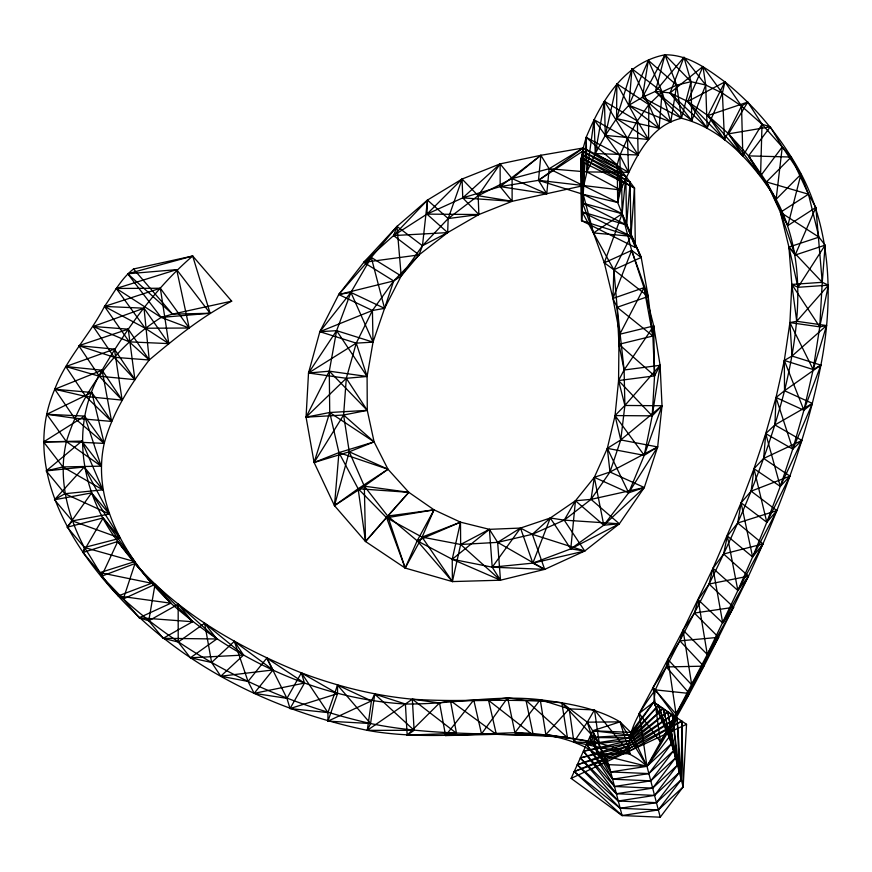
<?xml version="1.0" encoding="UTF-8"?>
<svg xmlns="http://www.w3.org/2000/svg" width="872" height="872" viewBox="0 0 872 872"><rect width="100%" height="100%" fill="white"/><g stroke="black" fill="none" stroke-linecap="round" stroke-linejoin="round"><path stroke-width="1.31" d="M635.35 247.463L617.714 202.5L620.613 189.976L617.18 164.906L583.215 147.978L540.869 155.303L500.136 163.892L462.073 179.033L427.476 200.08L397.011 226.404L371.265 257.404L350.893 292.414L336.614 330.662L329.289 371.189L329.725 412.5L338.935 452.612L358.13 488.723L386.623 517.783L422.07 537.119L460.645 544.477L497.65 542.362L532.356 534.296L564.228 520.137L591.042 499.373L609.975 472.014L620.755 439.935L624.886 405.469L624.112 370L617.147 307.293L648.19 296.502L641.203 257.425L630.947 236.225L581.58 220.671L581.352 157.865L634.5 187.96L630.947 236.225L613.866 269.786L617.147 307.293L618.946 344.298L618.564 380.563L615.054 415.573L607.337 448.361L594.333 477.322L575.455 500.757L550.287 518.001L520.508 528.061L489.399 529.337L460.492 522.165L434.049 509.848L408.826 492.331L387.986 469.256L374.099 441.875L367.276 410.363L367.09 376.475L373.02 342.129L384.563 308.372L401.185 275.977L422.462 245.73L448.175 218.556L478.161 195.699L512.093 178.586L549.12 168.743L586.954 171.937L628.603 172.307L619.85 155.369L586.191 137.329L583.215 147.978L583.204 194.347L593.483 232.955L613.866 269.786L648.19 296.502L652.877 336.014L654.556 375.865L652.202 415.857L644.245 455.348L628.658 492.811L603.773 525.184L570.779 548.88L532.836 563.138L492.222 567.182L452.23 559.257L417.176 540.793L387.713 516.05L364.333 486.173L349.269 451.783L343.612 415.018L346.315 378.295L356.256 343.143L372.42 310.487L393.686 280.948L419.04 254.886L447.652 232.606L478.87 214.534L512.126 201.312L583.75 185.573L620.613 189.976C633.977 161.898 647.7 126.037 681.457 118.265C723.226 128.674 753.975 164.219 776.124 199.296C807.679 258.166 799.58 328.275 784.528 390.732C767.218 457.92 739.729 521.968 709.078 584.044C691.681 619.578 671.963 653.946 655.352 689.872C642.032 707.999 627.993 727.782 628.832 751.348L574.201 771.589L622.074 815.549L660.235 817.195L683.168 786.915L686.537 724.305L653.738 702.113L655.352 689.872L653.063 687.55L683.081 630.151L712.98 568.315L741.08 502.828L753.975 468.7L765.736 433.602L776.026 397.512L784.32 360.452L789.912 322.596L791.831 284.425L788.931 247.059L780.429 212.31L766.444 181.932L748.536 155.892L728.589 133.819L707.879 115.551L687.714 101.501L670.056 92.912L655.406 91.397L642.424 97.293L628.952 105.229L616.569 118.603L605.299 135.389L595.249 153.603L586.954 171.937L583.75 185.573L581.58 220.671L635.35 247.463L634.5 187.96L617.18 164.906L586.191 137.329C601.07 101.643 623.785 62.773 664.944 54.805C688.095 54.522 707.116 68.888 724.926 81.903C751.152 102.994 773.442 128.478 791.209 157.036C831.256 218.349 834.504 295.063 820.89 365.128C806.676 438.442 779.666 508.529 748.503 576.152C717.035 640.746 685.883 705.808 646.98 766.314L660.235 817.195M613.866 269.786L612.94 298.453L619.796 334.227L618.946 344.298L624.112 370L618.564 380.563L624.886 405.469L615.054 415.573L620.755 439.935L657.662 446.933L662.022 405.742L660.104 365.303L653.728 325.932L643.994 287.662L631.644 250.417L622.128 213.738L621.507 170.661L583.215 147.978L549.12 168.743L546.766 193.769L500.168 186.619L462.77 197.868L426.953 214.12L393.588 235.571L363.777 262.374L338.739 294.518L319.85 331.687L308.514 373.009L306.061 417.154L314.105 462.509L334.477 505.64L365.51 541.501L405.197 568.064L452.383 581.58L500.474 580.207L544.684 569.372L584.731 551.028L619.371 523.8L644.299 487.503L657.662 446.933L609.975 472.014L594.333 477.322L591.042 499.373L619.371 523.8L570.779 548.88L550.287 518.001L532.356 534.296L544.684 569.372L492.222 567.182L489.399 529.337L460.645 544.477L452.383 581.58L417.176 540.793L434.049 509.848L387.713 516.05L365.51 541.501L358.13 488.723L387.986 469.256L349.269 451.783L314.105 462.509L329.725 412.5L367.276 410.363L346.315 378.295L308.514 373.009L336.614 330.662L373.02 342.129L372.42 310.487L338.739 294.518L371.265 257.404L401.185 275.977L419.04 254.886L422.462 245.73L427.476 200.08L448.175 218.556L478.87 214.534L478.161 195.699L500.136 163.892L512.093 178.586L546.766 193.769L538.504 180.33L540.869 155.303L500.168 186.619L512.126 201.312L462.77 197.868L462.073 179.033L426.953 214.12L447.652 232.606L422.462 245.73L397.011 226.404L363.777 262.374L393.686 280.948L401.185 275.977L397.011 226.404L393.588 235.571L419.04 254.886L363.777 262.374L371.265 257.404L384.563 308.372L372.42 310.487L319.85 331.687L356.256 343.143L373.02 342.129L350.893 292.414L338.739 294.518L393.686 280.948L384.563 308.372L350.893 292.414L319.85 331.687L336.614 330.662L367.09 376.475L346.315 378.295L306.061 417.154L343.612 415.018L367.276 410.363L329.289 371.189L308.514 373.009L356.256 343.143L367.09 376.475L329.289 371.189L306.061 417.154L329.725 412.5L374.099 441.875L349.269 451.783L334.477 505.64L364.333 486.173L387.986 469.256L338.935 452.612L314.105 462.509L343.612 415.018L374.099 441.875L338.935 452.612L334.477 505.64L358.13 488.723L408.826 492.331L365.51 541.501L364.333 486.173L408.826 492.331L387.713 516.05L405.197 568.064L422.07 537.119L434.049 509.848L386.623 517.783L405.197 568.064L417.176 540.793L460.492 522.165L460.645 544.477L500.474 580.207L497.65 542.362L489.399 529.337L452.23 559.257L452.383 581.58L422.07 537.119L460.492 522.165L452.23 559.257L500.474 580.207L492.222 567.182L520.508 528.061L532.356 534.296L584.731 551.028L564.228 520.137L550.287 518.001L532.836 563.138L544.684 569.372L497.65 542.362L520.508 528.061L532.836 563.138L584.731 551.028L570.779 548.88L575.455 500.757L591.042 499.373L644.299 487.503L609.975 472.014L607.337 448.361L620.755 439.935L662.022 405.742L624.886 405.469L660.104 365.303L624.112 370L653.728 325.932L619.796 334.227L643.994 287.662L648.19 296.502L631.644 250.417L604.307 262.777L612.94 298.453L617.147 307.293L652.877 336.014L653.728 325.932L654.556 375.865L618.564 380.563L652.202 415.857L662.022 405.742L644.245 455.348L607.337 448.361L628.658 492.811L644.299 487.503L603.773 525.184L575.455 500.757L564.228 520.137L619.371 523.8L603.773 525.184L594.333 477.322L628.658 492.811L657.662 446.933L644.245 455.348L615.054 415.573L652.202 415.857L660.104 365.303L654.556 375.865L618.946 344.298L652.877 336.014L643.994 287.662L612.94 298.453L631.644 250.417L641.203 257.425L613.866 269.786L604.307 262.777L582.659 203.121L581.973 154.573L625.845 176.427L626.532 224.976L641.203 257.425L622.128 213.738L625.845 176.427L582.594 151.27L538.504 180.33L500.168 186.619L500.136 163.892L462.77 197.868L478.87 214.534L426.953 214.12L427.476 200.08L393.588 235.571L447.652 232.606L448.175 218.556L462.073 179.033L478.161 195.699L512.126 201.312L512.093 178.586L540.869 155.303L549.12 168.743L617.714 202.5L621.507 170.661L582.594 151.27L582.659 203.121L626.532 224.976L630.173 182.194L581.973 154.573L582.115 211.896L593.483 232.955L630.947 236.225L630.173 182.194L581.352 157.865L582.115 211.896L630.947 236.225M583.75 185.573L583.215 147.978L538.504 180.33L583.75 185.573L586.191 137.329L586.954 171.937L620.613 189.976L619.85 155.369L627.459 138.463L637.334 120.914L648.844 104.607L662.121 91.876L676.683 85.162L691.006 81.674L705.699 84.998L722.398 93.13L741.538 106.09L762.03 124.216L791.209 157.036L808.464 194.216L815.887 207.46L822.252 282.31L819.745 326.858L813.184 369.543L803.908 410.232L792.757 449.102L780.277 486.38L766.815 522.274L752.612 556.946L737.876 590.486L707.301 654.436L676.062 714.07L646.98 766.314L610.705 771.938L589.57 737.548L630.521 735.096L658.425 705.284L671.811 743.304L648.877 773.584L612.602 779.208L586.496 744.361L630.238 737.81L663.112 708.456L675.593 757.844L652.659 788.125L616.395 793.738L580.349 757.975L629.671 743.227L672.476 714.8L679.386 772.385L656.442 802.665L620.177 808.279L574.201 771.589L629.115 748.645L681.85 721.133L683.168 786.915L658.338 809.924L622.074 815.549L571.127 778.391L592.644 730.747L620.047 721.863L630.805 732.393L646.98 766.314L671.811 743.304L653.738 702.113L639.198 713.383L646.98 766.314L608.819 764.668C584.927 739.576 548.216 733.036 514.927 732.731C465.713 734.191 416.14 739.205 367.286 730.344C273.982 710.92 183.109 666.873 118.167 595.947C67.645 541.817 22.323 464.166 54.773 389.228C66.283 358.599 89.74 335.164 104.509 306.432C113.502 293.559 120.936 278.789 133.525 268.979L192.69 256.008L231.69 301.156C201.53 316.678 175.076 338.26 149.232 359.994C129.939 385.173 112.608 412.554 104.204 443.412C90.862 504.517 128.751 562.538 170.879 603.206C235.473 660.366 318.749 699.072 405.404 704.009C450.443 704.489 495.209 694.439 540.237 699.726C567.737 703.333 595.761 707.584 620.047 721.863L646.98 766.314L669.914 736.033L676.596 718.343L655.352 689.872L689.305 693.458L660.431 741.854L639.198 713.383L653.063 687.55L666.306 666.938L667.941 659.526L679.898 640.855L683.081 630.151L694.385 613.06L698.167 599.707L709.078 584.044L712.98 568.315L723.607 553.993L727.346 536.029L737.712 523.015L741.08 502.828L751.152 491.154L789.956 476.134L763.654 458.443L765.736 433.602L774.903 424.937L812.421 403.453L784.528 390.732L776.026 397.512L774.903 424.937L801.924 440.436L780.277 486.38L753.975 468.7L763.654 458.443L801.924 440.436L792.757 449.102L765.736 433.602L780.277 486.38L789.956 476.134L766.815 522.274L741.08 502.828L752.612 556.946L762.978 543.932L737.712 523.015L776.876 510.6L751.152 491.154L753.975 468.7L766.815 522.274L776.876 510.6L752.612 556.946L727.346 536.029L737.876 590.486L748.503 576.152L723.607 553.993L762.978 543.932L737.876 590.486L712.98 568.315L722.725 622.968L733.635 607.304L709.078 584.044L748.503 576.152L722.725 622.968L698.167 599.707L707.301 654.436L718.604 637.345L694.385 613.06L733.635 607.304L707.301 654.436L683.081 630.151L691.714 684.836L703.671 666.164L679.898 640.855L718.604 637.345L691.714 684.836L667.941 659.526L676.062 714.07L689.305 693.458L666.306 666.938L703.671 666.164L676.062 714.07L653.063 687.55L660.431 741.854L676.596 718.343L653.738 702.113L630.805 732.393L592.644 730.747L587.292 722.179L561.819 702.767C512.115 697.796 462.127 702.614 412.347 699.181C374.295 695.638 337.104 686.264 301.374 672.857C231.189 644.561 162.508 604.089 117.775 541.49C80.638 491.819 69.008 425.144 102.089 370.208C126.822 328.45 155.707 287.749 192.69 256.008L210.119 313.266L161.167 317.419C116.477 345.944 81.957 390.907 66.392 441.603C57.901 477.758 67.231 515.287 84.377 547.485C96.302 564.98 105.686 586.584 123.323 598.933C192.668 661.521 279.847 702.887 370.578 723.531C435.401 737.025 501.858 731.935 567.432 737.647C595.303 741.876 625.507 746.41 646.98 766.314L597.331 754.008L587.292 722.179L594.497 709.906L630.085 753.681L597.331 754.008L592.644 730.747L630.521 735.096L653.738 702.113L669.914 736.033L683.168 786.915M586.954 171.937L594.105 119.758L627.459 138.463L638.173 154.965L595.249 153.603L594.105 119.758L619.85 155.369L617.18 164.906L617.714 202.5L583.204 194.347L538.504 180.33M581.58 220.671L580.73 161.156L583.215 147.978M604.307 262.777L622.128 213.738L583.204 194.347L582.594 151.27M481.508 733.908L507.646 697.851L526.023 700.401L540.237 699.726L569.187 708.882L594.497 709.906L599.195 742.955L573.885 741.93L569.187 708.882L545.839 734.616L599.195 742.955L561.819 702.767L567.432 737.647L514.927 732.731L507.646 697.851L488.593 700.39L450.453 700.652L439.553 702.963L412.347 699.181L367.286 730.344L371.428 700.903L374.72 694.09L405.404 704.009L407.17 735.151L456.481 733.265L450.453 700.652L496.332 734.333L533.304 735.281L526.023 700.401L567.432 737.647L545.839 734.616L540.237 699.726L514.927 732.731L533.304 735.281L488.593 700.39L496.332 734.333L445.581 735.565L439.553 702.963L407.17 735.151L414.113 730.322L412.347 699.181L456.481 733.265L445.581 735.565L473.769 699.965L481.508 733.908L496.332 734.333M593.483 232.955L622.128 213.738L582.659 203.121M628.832 751.348L681.85 721.133L681.272 779.655L658.338 809.924L620.177 808.279L577.275 764.777L629.399 745.931L677.163 717.972L681.272 779.655L656.442 802.665L618.281 801.008L577.275 764.777L629.115 748.645L677.163 717.972L679.386 772.385L654.556 795.395L618.281 801.008L580.349 757.975L629.399 745.931L672.476 714.8L677.49 765.115L654.556 795.395L616.395 793.738L583.423 751.163L629.955 740.513L667.799 711.628L677.49 765.115L652.659 788.125L614.498 786.479L583.423 751.163L629.671 743.227L667.799 711.628L675.593 757.844L650.763 780.854L614.498 786.479L586.496 744.361L629.955 740.513L663.112 708.456L673.707 750.574L650.763 780.854L612.602 779.208L589.57 737.548L630.238 737.81L658.425 705.284L673.707 750.574L648.877 773.584L610.705 771.938L592.644 730.747L608.819 764.668L622.074 815.549M571.127 778.391L686.537 724.305M231.69 301.156L172.525 314.138L161.167 317.419L116.292 288.458L176.678 269.633L210.119 313.266L172.525 314.138L127.726 273.786L192.69 256.008M582.115 211.896L626.532 224.976M580.73 161.156L634.5 187.96M133.525 268.979L172.525 314.138M616.853 83.723L616.569 118.603L648.561 139.487L648.844 104.607L631.993 68.834L616.569 118.603L659.079 128.26L662.121 91.876L648.343 60.397L628.952 105.229L659.079 128.26L648.844 104.607L616.853 83.723L605.299 135.389L638.173 154.965L637.334 120.914L616.853 83.723M762.03 124.216L760.548 175.959L728.589 133.819L747.784 102.068L762.03 124.216L770.27 126.822L782.282 146.888L800.888 174.4L808.464 194.216L818.95 237.13L825.13 245.141L822.252 282.31L828.4 285.177L819.745 326.858L789.912 322.596L792.016 356.038L784.32 360.452L784.528 390.732L820.89 365.128L792.016 356.038L826.569 325.55L796.736 321.299L789.912 322.596L813.184 369.543L820.89 365.128L803.908 410.232L776.026 397.512L792.757 449.102L812.421 403.453L803.908 410.232L784.32 360.452L813.184 369.543L826.569 325.55L819.745 326.858L791.831 284.425L822.252 282.31L788.931 247.059L818.95 237.13L780.429 212.31L808.464 194.216L766.444 181.932L791.209 157.036L748.536 155.892L760.548 175.959L782.282 146.888L776.124 199.296L748.536 155.892L770.27 126.822L728.589 133.819L742.835 155.968L762.03 124.216M631.993 68.834L628.952 105.229L670.764 122.058L676.683 85.162L664.944 54.805L642.424 97.293L670.764 122.058L662.121 91.876L631.993 68.834M374.72 694.09L370.578 723.531L367.286 730.344L414.113 730.322L374.72 694.09M648.343 60.397L642.424 97.293L681.457 118.265L691.006 81.674L683.964 57.269L655.406 91.397L681.457 118.265L676.683 85.162L648.343 60.397M155.031 584.382L148.763 620.82L163.184 638.315L178.204 642.032L190.39 657.793L211.602 662.469L220.78 676.214L248.03 681.435L254.166 693.338L286.942 698.352L290.049 708.554L327.948 712.609L337.529 685.087L371.428 700.903L327.948 721.166L327.948 712.609L301.374 672.857L286.942 698.352L266.81 658.066L248.03 681.435L234.361 641.323L211.602 662.469L204.615 623.229L178.204 642.032L178.171 604.242L148.763 620.82L139.171 617.747L123.323 598.933L101.544 576.229L99.942 572.621L83.014 552.488L84.377 547.485L67.242 527.2L91.571 492.909L109.371 514.044L72.311 520.9L67.242 527.2L103.125 517.935L120.26 538.209L84.377 547.485L134.713 561.612L103.125 517.935L83.014 552.488L117.775 541.49L134.713 561.612L99.942 572.621L151.619 583.248L117.775 541.49L101.544 576.229L134.996 563.541L170.879 603.206L139.171 617.747L192.592 621.736L178.171 604.242L216.801 638.98L190.39 657.793L243.55 655.068L234.361 641.323L272.958 669.969L254.166 693.338L304.481 683.07L301.374 672.857L337.529 693.643L327.948 721.166L370.578 723.531L337.529 685.087L337.529 693.643L290.049 708.554L304.481 683.07L266.81 658.066L272.958 669.969L220.78 676.214L243.55 655.068L204.615 623.229L216.801 638.98L163.184 638.315L192.592 621.736L155.031 584.382L123.323 598.933L134.996 563.541L151.619 583.248L118.167 595.947L170.879 603.206L155.031 584.382M604.46 101.337L595.249 153.603L628.603 172.307L627.459 138.463L604.46 101.337L605.299 135.389L648.561 139.487L637.334 120.914L604.46 101.337M724.926 81.903L722.398 93.13L707.148 128.119L670.056 92.912L683.964 57.269L705.699 84.998L707.148 128.119L687.714 101.501L702.963 66.523L722.398 93.13L724.49 139.727L687.714 101.501L724.926 81.903L741.538 106.09L742.835 155.968L707.879 115.551L724.926 81.903M800.888 174.4L787.852 225.554L780.429 212.31L795.111 255.071L825.13 245.141L797.978 287.291L791.831 284.425L796.736 321.299L828.4 285.177L797.978 287.291L788.931 247.059L795.111 255.071L815.887 207.46L787.852 225.554L766.444 181.932L776.124 199.296L800.888 174.4M664.944 54.805L655.406 91.397L691.79 120.641L705.699 84.998L702.963 66.523L670.056 92.912L691.79 120.641L691.006 81.674L664.944 54.805M741.538 106.09L724.49 139.727L707.879 115.551L747.784 102.068L741.538 106.09M587.292 722.179L573.885 741.93L630.085 753.681L620.047 721.863L587.292 722.179M84.213 467.011L54.511 499.765L72.311 520.9L120.26 538.209L91.571 492.909L54.511 499.765L64.899 493.716L102.852 489.835L81.826 441.112L43.6 441.908L62.904 466.945L102.852 489.835L84.213 467.011L46.249 470.891L64.899 493.716L109.371 514.044L84.213 467.011M81.826 441.112L46.249 470.891L62.904 466.945L101.13 466.149L84.606 416.086L46.794 414.276L66.392 441.603L101.13 466.149L81.826 441.112M84.606 416.086L43.6 441.908L66.392 441.603L104.204 443.412L91.822 392.476L54.773 389.228L74.545 418.178L104.204 443.412L84.606 416.086M91.822 392.476L46.794 414.276L74.545 418.178L111.594 421.427L102.089 370.208L65.792 366.545L85.838 396.477L111.594 421.427L91.822 392.476M102.089 370.208L54.773 389.228L85.838 396.477L122.135 400.128L114.417 349.127L78.807 345.704L99.277 376.214L122.135 400.128L102.089 370.208M144.033 308.198L93.217 326.466L114.221 357.291L134.888 379.636L99.277 376.214L65.792 366.545L114.417 349.127L134.888 379.636L128.239 329.18L93.217 326.466L129.285 341.857L149.232 359.994L144.033 308.198L104.509 306.432L129.285 341.857L168.808 343.623L160.339 288.25L116.292 288.458L145.166 328.232L168.808 343.623L144.033 308.198M128.239 329.18L78.807 345.704L114.221 357.291L149.232 359.994L128.239 329.18M160.339 288.25L104.509 306.432L145.166 328.232L189.213 328.025L176.678 269.633L127.726 273.786L161.167 317.419L189.213 328.025L160.339 288.25"/></g></svg>
